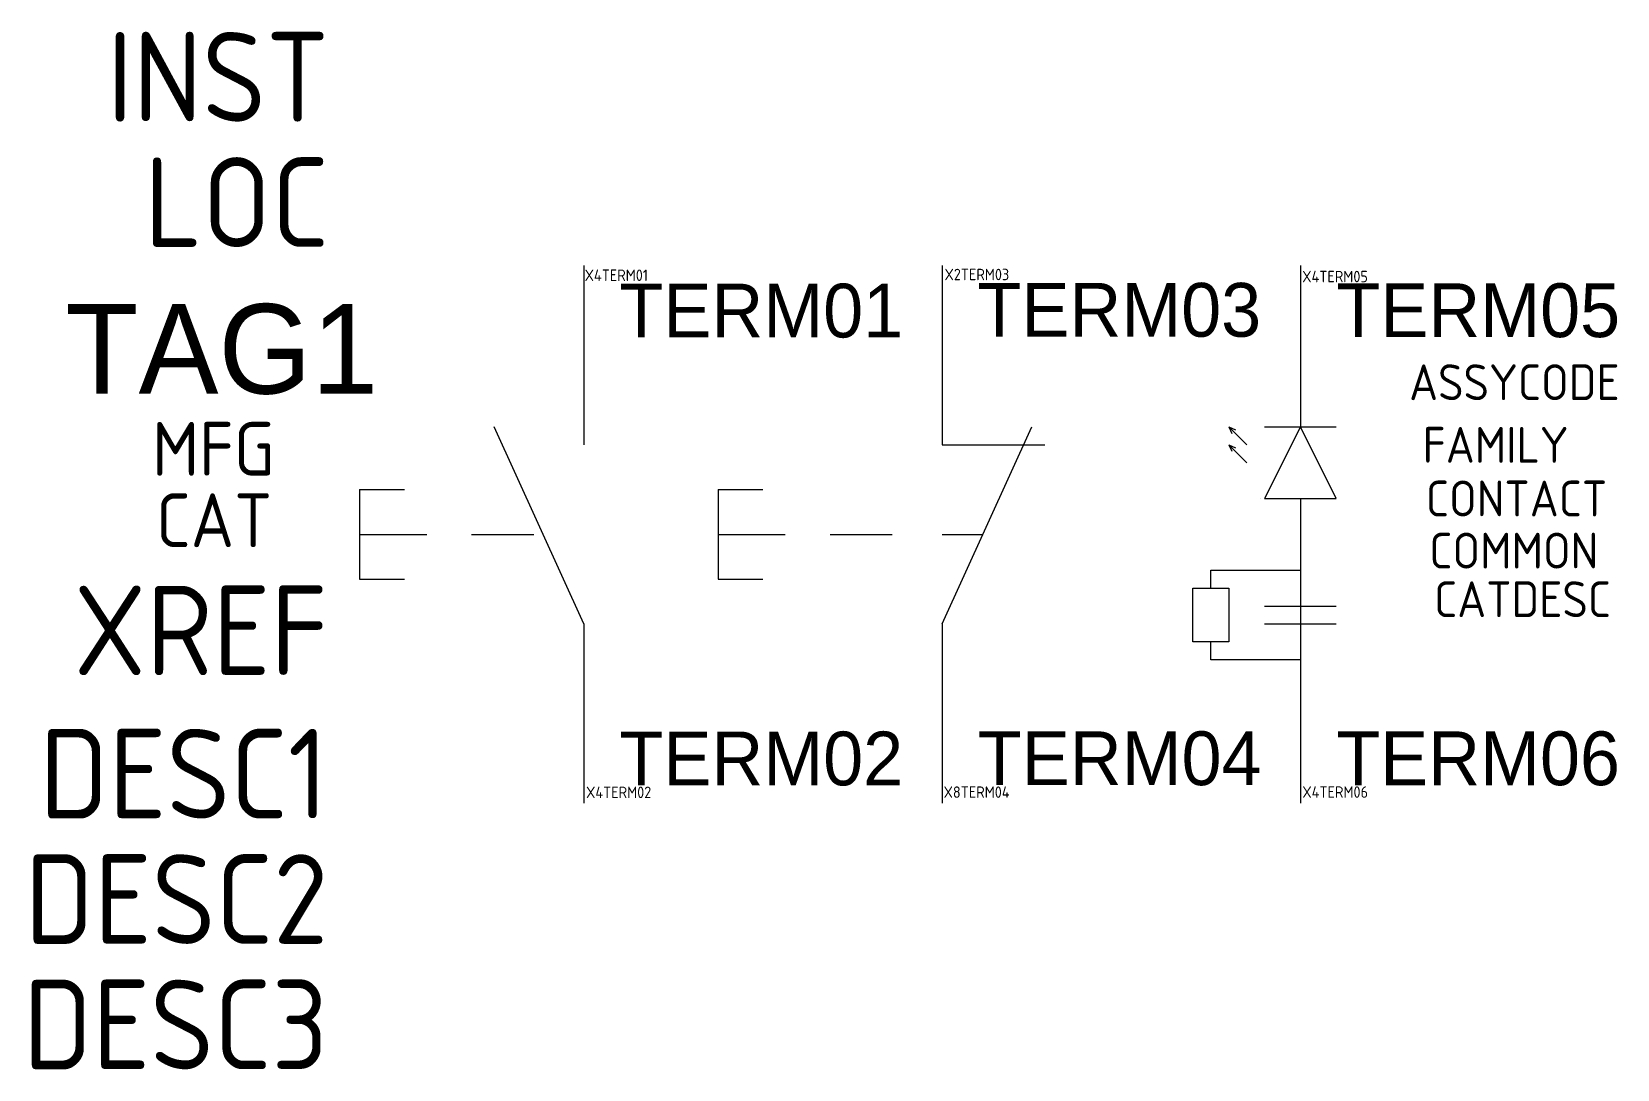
# Model space of a CAD drawing. Extents: x -25.4 to 18.8, y -14.9 to 14.
import ezdxf
from ezdxf.enums import TextEntityAlignment as Align

# ---------------------------------------------------------------- set-up
doc = ezdxf.new("R2010")
doc.units = 0
doc.header["$MEASUREMENT"] = 0
doc.styles.add('WD_IEC', font='isocp2.shx', dxfattribs={"width": 0.9, "height": 4})
pattern_1 = [(0, (-2.5, 3e-09), (0, 5), [24, -3, 0.5, -3])]

msp = doc.modelspace()

# ---------------------------------------------------------------- hatches: boundary and pattern name
h = msp.add_hatch()
h.set_pattern_fill('ACAD_ISO04W100', color=256)
h.set_pattern_definition(pattern_1)
h.paths.add_polyline_path([(11.061, 1.061, 0.4142), (8.939, 1.061), (10, 0)])
h = msp.add_hatch()
h.set_pattern_fill('ACAD_ISO04W100', color=256)
h.set_pattern_definition(pattern_1)
h.paths.add_polyline_path([(8.939, 1.061), (10, 0), (11.061, 1.061, 0.4142)])

# ---------------------------------------------------------------- linework, layer by layer
for p, q in [((-10, 7.5), (-10, 2.5)), ((0, 7.5), (0, 2.5)), ((10, 7.5), (10, 3)), ((-10, -2.5), (-12.5, 3)), ((0, -2.5), (2.5, 3)), ((8, 3), (8.5, 2.5)), ((8, 3), (8.087, 2.817)), ((8, 3), (8.186, 2.916)), ((9, 3), (11, 3)), ((10, 3), (9, 1)), ((11, 1), (10, 3)), ((0, 2.5), (2.868, 2.5)), ((8, 2.5), (8.5, 2)), ((8, 2.5), (8.087, 2.317)), ((8, 2.5), (8.186, 2.416)), ((-16.25, 1.25), (-16.25, -1.25)), ((-16.25, 1.25), (-15, 1.25)), ((-6.25, 1.25), (-6.25, -1.25)), ((-6.25, 1.25), (-5, 1.25)), ((8.884, 1.006), (8.884, 1.006)), ((9, 1), (9, 1)), ((9, 1), (9, 1)), ((9, 1), (11, 1)), ((10, 1), (10, -7.5)), ((-6.25, 0), (-4.375, 0)), ((-3.125, 0), (-1.389, 0)), ((0, 0), (1.111, 0)), ((-16.25, 0), (-14.375, 0)), ((-13.125, 0), (-11.389, 0)), ((-16.25, -1.25), (-15, -1.25)), ((-6.25, -1.25), (-5, -1.25)), ((7.5, -1.5), (7.5, -1)), ((7.5, -1), (10, -1)), ((7, -3), (7, -1.5)), ((7, -1.5), (8, -1.5)), ((8, -1.5), (8, -3)), ((9, -2), (11, -2)), ((-10, -2.5), (-10, -7.5)), ((0, -2.5), (0, -7.5)), ((9, -2.5), (11, -2.5)), ((8, -3), (7, -3)), ((7.5, -3.5), (7.5, -3)), ((10, -3.5), (7.5, -3.5))]:
    msp.add_line(p, q)

# ---------------------------------------------------------------- texts
at = {"style": 'WD_IEC', "flags": 1}
for tag, text, height, p in [('INST', '', 2.5, (-17.1, 11.519)), ('LOC', '', 2.5, (-17.1, 8.019)), ('MFG', 'ACKO', 1.5, (-18.619, 1.637)), ('CAT', 'XB2-BW8375', 1.5, (-18.691, -0.356)), ('DESC1', '', 2.5, (-17.128, -7.929)), ('DESC2', '', 2.5, (-17.128, -11.429)), ('DESC3', '', 2.5, (-17.128, -14.929))]:
    msp.add_attdef(tag, text=text, height=height, dxfattribs=at).set_placement(p, align=Align.RIGHT)
for tag, p, s, height in [('X4TERM01', (-9.972, 7.071), '', 0.32), ('X2TERM03', (0.068, 7.092), '', 0.32), ('X4TERM05', (10.049, 7.035), '', 0.32), ('ASSYCODE', (13.031, 3.745), '', 1), ('FAMILY', (13.41, 1.998), 'PB_ACKO', 1), ('CONTACT', (13.5, 0.5), 'NO', 1), ('COMMON', (13.595, -0.954), '02', 1), ('CATDESC', (13.728, -2.31), '', 1), ('X4TERM02', (-9.933, -7.36), '', 0.32), ('X8TERM04', (0.043, -7.354), '', 0.32), ('X4TERM06', (10.053, -7.352), '', 0.32)]:
    msp.add_attdef(tag, p, s, height=height, dxfattribs=at)
for tag, p, s in [('TERM01', (-9, 5.495), '23'), ('TERM03', (0.989, 5.516), '21'), ('TERM05', (11.004, 5.504), 'X2'), ('TERM02', (-9, -7.005), '24'), ('TERM04', (0.999, -6.999), '22'), ('TERM06', (11, -7), 'X1')]:
    msp.add_attdef(tag, p, s, height=1.5)
msp.add_attdef('TAG1', text='S', height=2.5).set_placement((-15.729, 3.927), align=Align.RIGHT)
at = {"lineweight": 15, "style": 'WD_IEC', "flags": 1}
msp.add_attdef('XREF', text='', height=2.5, dxfattribs=at).set_placement((-17.128, -3.929), align=Align.RIGHT)

doc.saveas('drawing.dxf')
